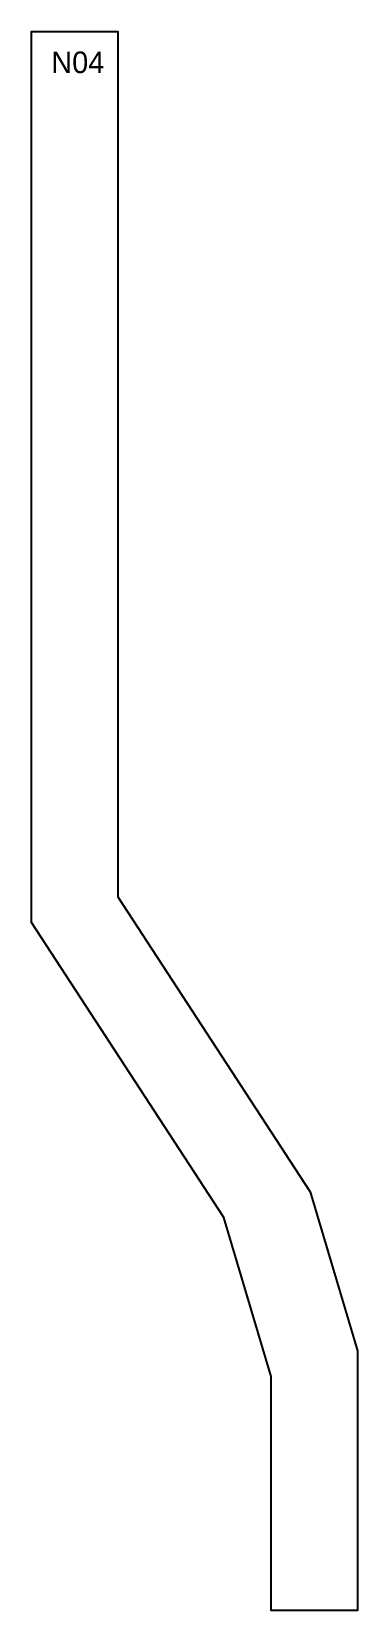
# Model space of a CAD drawing. Header units: millimetres. Extents: x 0 to 76, y 0 to 365.
import ezdxf

# ---------------------------------------------------------------- set-up
doc = ezdxf.new("R2010")
doc.units = ezdxf.units.MM
doc.styles.add('LIST GHÉP ĐIỆN', font='arial.ttf')

msp = doc.modelspace()

# ---------------------------------------------------------------- linework, layer by layer
at = {"color": 8}
msp.add_lwpolyline([(55.5, 54.05), (44.57, 90.8), (0, 159.05), (0, 365), (20, 365), (20, 165), (64.57, 96.75), (75.5, 60), (75.5, 0), (55.5, 0)], close=True, dxfattribs=at)

# ---------------------------------------------------------------- texts
at = {"color": 0, "insert": (4.59, 360.39), "char_height": 5, "attachment_point": 1, "style": 'LIST GHÉP ĐIỆN'}
msp.add_mtext_dynamic_manual_height_columns('{\\Ftxt|c0;N04}', width=14.02, gutter_width=9.5, heights=[-5], dxfattribs=at)

doc.saveas('drawing.dxf')
